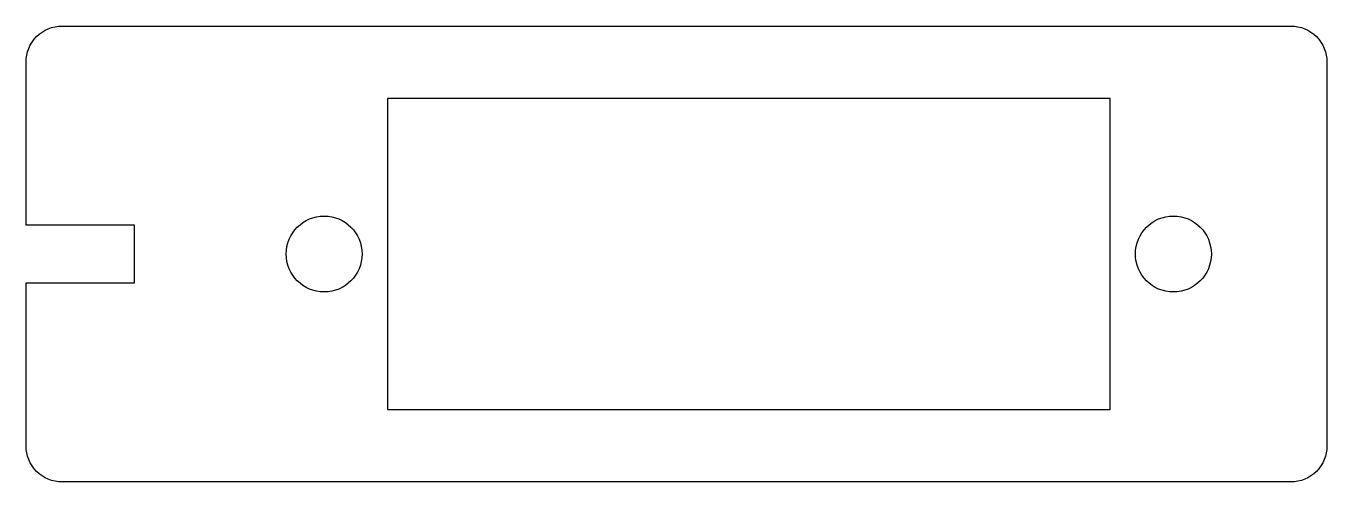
# Model space of a CAD drawing. Header units: millimetres. Extents: x -20 to 16, y -6.3 to 6.3.
import ezdxf

# ---------------------------------------------------------------- set-up
doc = ezdxf.new("R2010")
doc.units = ezdxf.units.MM
doc.layers.get('0').update_dxf_attribs({"linetype": 'CONTINUOUS'})

msp = doc.modelspace()

# ---------------------------------------------------------------- linework, layer by layer
for points in [[(16, -5.3, -0.414214), (15, -6.3), (-19, -6.3, -0.414214), (-20, -5.3), (-20, -0.8), (-17, -0.8), (-17, 0.8), (-20, 0.8), (-20, 5.3, -0.414214), (-19, 6.3), (15, 6.3, -0.414214), (16, 5.3)], [(-20, 0.8), (-20, 5.3, -0.414214), (-19, 6.3), (15, 6.3, -0.414214), (16, 5.3), (16, -5.3, -0.414214), (15, -6.3), (-19, -6.3, -0.414214), (-20, -5.3), (-20, -0.8), (-17, -0.8), (-17, 0.8)]]:
    msp.add_lwpolyline(points, format="xyb", close=True)
msp.add_lwpolyline([(-10, -4.3), (10, -4.3), (10, 4.3), (-10, 4.3)], close=True)
msp.add_lwpolyline([(-10, -4.3), (10, -4.3), (10, 4.3), (-10, 4.3)], close=True)
for centre in [(-11.75, 0), (-11.75, 0), (11.75, 0), (11.75, 0)]:
    msp.add_circle(centre, 1.05)

doc.saveas('drawing.dxf')
